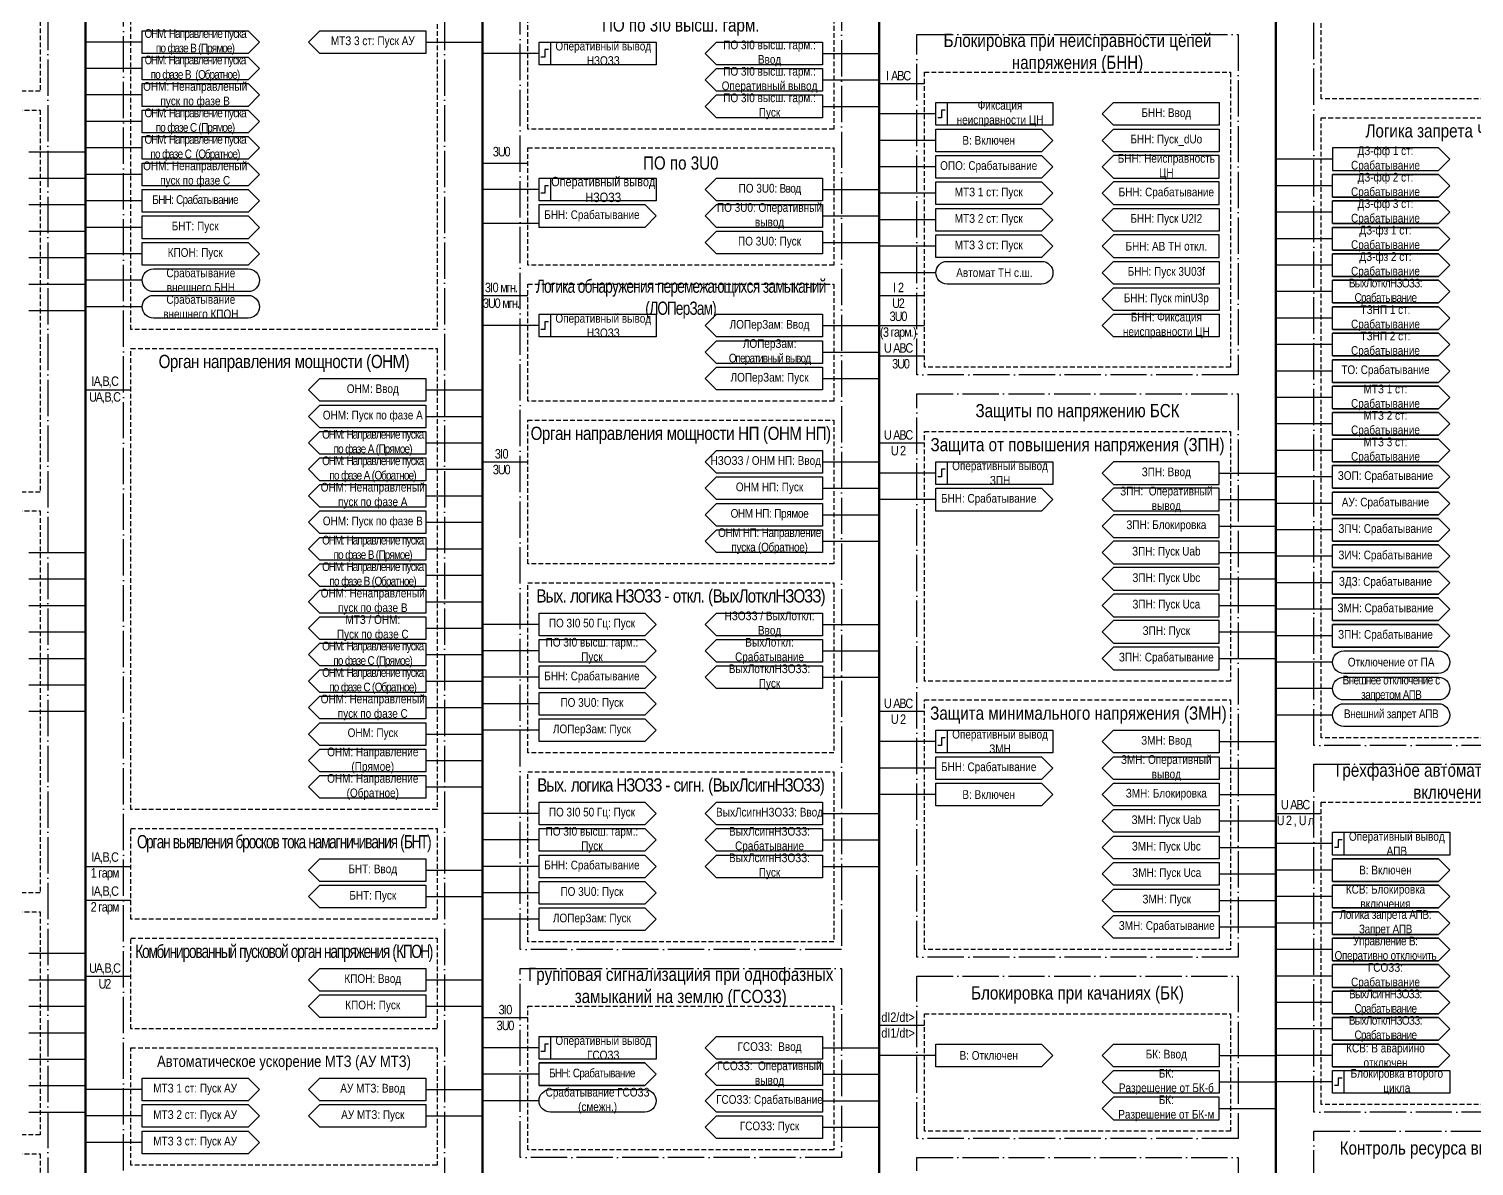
# Model space of a CAD drawing. Header units: millimetres. Extents: x -32357 to 1150, y -489 to 2440.
# Drawn here: x -31984 to -31601.5, y 169.7 to 470.5 of the extents above; entities that cross this region are included whole.
import ezdxf

# ---------------------------------------------------------------- set-up
doc = ezdxf.new("R2010")
doc.units = ezdxf.units.MM
doc.linetypes.add('ACAD_ISO04W100', pattern=[30, 24, -3, 0, -3])
doc.linetypes.add('штриховая2', pattern=[0.375, 0.25, -0.125])
doc.layers.add('TEXT', color=7, linetype='Continuous', lineweight=25)
doc.styles.add('2.5_Gost_RD', font='ARIALN.TTF', dxfattribs={"height": 2.5})
doc.styles.add('3.5_Gost_RD', font='ARIALN.TTF', dxfattribs={"height": 3.5})

msp = doc.modelspace()

# ---------------------------------------------------------------- linework, layer by layer
at = {"lineweight": 100, "ltscale": 100}
for p, q in [((-31969, 784), (-31969, 17)), ((-31864, 784), (-31864, 17)), ((-31759, 784), (-31759, 17)), ((-31654, 784), (-31654, 17))]:
    msp.add_line(p, q, dxfattribs=at)
at = {"ltscale": 100}
for p, q in [((-31954, 467), (-31969, 467)), ((-31879, 467), (-31864, 467)), ((-31849, 464), (-31864, 464)), ((-31774, 464), (-31759, 464)), ((-31954, 460), (-31969, 460)), ((-31774, 457), (-31759, 457)), ((-31759, 456), (-31747, 456)), ((-31954, 453), (-31969, 453)), ((-31774, 450), (-31759, 450)), ((-31744, 448), (-31759, 448)), ((-31954, 446), (-31969, 446)), ((-31744, 441), (-31759, 441)), ((-31984, 438), (-31969, 438)), ((-31954, 439), (-31969, 439)), ((-31639, 436), (-31654, 436)), ((-31864, 435), (-31852, 435)), ((-31744, 434), (-31759, 434)), ((-31984, 431), (-31969, 431)), ((-31954, 432), (-31969, 432)), ((-31639, 429), (-31654, 429)), ((-31954, 425), (-31969, 425)), ((-31849, 428), (-31864, 428)), ((-31774, 428), (-31759, 428)), ((-31744, 427), (-31759, 427)), ((-31984, 424), (-31969, 424)), ((-31774, 421), (-31759, 421)), ((-31639, 422), (-31654, 422)), ((-31984, 417), (-31969, 417)), ((-31954, 418), (-31969, 418)), ((-31849, 419), (-31864, 419)), ((-31744, 420), (-31759, 420)), ((-31774, 414), (-31759, 414)), ((-31639, 415), (-31654, 415)), ((-31984, 410), (-31969, 410)), ((-31954, 411), (-31969, 411)), ((-31744, 413), (-31759, 413)), ((-31744, 406), (-31759, 406)), ((-31639, 408), (-31654, 408)), ((-31984, 403), (-31969, 403)), ((-31954, 404), (-31969, 404)), ((-31864, 400), (-31852, 400)), ((-31759, 400), (-31747, 400)), ((-31639, 401), (-31654, 401)), ((-31984, 396), (-31969, 396)), ((-31954, 397), (-31969, 397)), ((-31639, 394), (-31654, 394)), ((-31849, 392), (-31864, 392)), ((-31774, 392), (-31759, 392)), ((-31759, 392), (-31747, 392)), ((-31639, 387), (-31654, 387)), ((-31774, 385), (-31759, 385)), ((-31759, 384), (-31747, 384)), ((-31639, 380), (-31654, 380)), ((-31969, 375), (-31957, 375)), ((-31879, 375), (-31864, 375)), ((-31774, 378), (-31759, 378)), ((-31639, 373), (-31654, 373)), ((-31879, 368), (-31864, 368)), ((-31639, 366), (-31654, 366)), ((-31879, 361), (-31864, 361)), ((-31759, 361), (-31747, 361)), ((-31864, 356), (-31852, 356)), ((-31774, 356), (-31759, 356)), ((-31639, 359), (-31654, 359)), ((-31879, 354), (-31864, 354)), ((-31744, 353), (-31759, 353)), ((-31669, 353), (-31654, 353)), ((-31639, 352), (-31654, 352)), ((-31774, 349), (-31759, 349)), ((-31879, 347), (-31864, 347)), ((-31744, 346), (-31759, 346)), ((-31669, 346), (-31654, 346)), ((-31639, 345), (-31654, 345)), ((-31774, 342), (-31759, 342)), ((-31879, 340), (-31864, 340)), ((-31669, 339), (-31654, 339)), ((-31639, 338), (-31654, 338)), ((-31879, 333), (-31864, 333)), ((-31774, 335), (-31759, 335)), ((-31984, 332), (-31969, 332)), ((-31669, 332), (-31654, 332)), ((-31639, 331), (-31654, 331)), ((-31879, 326), (-31864, 326)), ((-31984, 325), (-31969, 325)), ((-31669, 325), (-31654, 325)), ((-31639, 324), (-31654, 324)), ((-31984, 318), (-31969, 318)), ((-31879, 319), (-31864, 319)), ((-31669, 318), (-31654, 318)), ((-31639, 317), (-31654, 317)), ((-31984, 311), (-31969, 311)), ((-31879, 312), (-31864, 312)), ((-31849, 313), (-31864, 313)), ((-31774, 313), (-31759, 313)), ((-31669, 311), (-31654, 311)), ((-31639, 310), (-31654, 310)), ((-31849, 306), (-31864, 306)), ((-31774, 306), (-31759, 306)), ((-31984, 304), (-31969, 304)), ((-31879, 305), (-31864, 305)), ((-31669, 304), (-31654, 304)), ((-31639, 303), (-31654, 303)), ((-31849, 299), (-31864, 299)), ((-31774, 299), (-31759, 299)), ((-31984, 297), (-31969, 297)), ((-31879, 298), (-31864, 298)), ((-31639, 296), (-31654, 296)), ((-31879, 291), (-31864, 291)), ((-31849, 292), (-31864, 292)), ((-31984, 290), (-31969, 290)), ((-31759, 290), (-31747, 290)), ((-31639, 289), (-31654, 289)), ((-31879, 284), (-31864, 284)), ((-31849, 285), (-31864, 285)), ((-31744, 282), (-31759, 282)), ((-31669, 282), (-31654, 282)), ((-31879, 277), (-31864, 277)), ((-31744, 275), (-31759, 275)), ((-31669, 275), (-31654, 275)), ((-31879, 270), (-31864, 270)), ((-31744, 268), (-31759, 268)), ((-31669, 268), (-31654, 268)), ((-31849, 263), (-31864, 263)), ((-31774, 263), (-31759, 263)), ((-31669, 261), (-31654, 261)), ((-31654, 263), (-31642, 263)), ((-31849, 256), (-31864, 256)), ((-31774, 256), (-31759, 256)), ((-31669, 254), (-31654, 254)), ((-31639, 255), (-31654, 255)), ((-31969, 249), (-31957, 249)), ((-31849, 249), (-31864, 249)), ((-31774, 249), (-31759, 249)), ((-31879, 248), (-31864, 248)), ((-31669, 247), (-31654, 247)), ((-31639, 248), (-31654, 248)), ((-31879, 241), (-31864, 241)), ((-31849, 242), (-31864, 242)), ((-31639, 241), (-31654, 241)), ((-31957, 240), (-31969, 240)), ((-31669, 240), (-31654, 240)), ((-31849, 235), (-31864, 235)), ((-31639, 234), (-31654, 234)), ((-31669, 233), (-31654, 233)), ((-31984, 226), (-31969, 226)), ((-31639, 227), (-31654, 227)), ((-31984, 219), (-31969, 219)), ((-31969, 220), (-31957, 220)), ((-31879, 219), (-31864, 219)), ((-31639, 220), (-31654, 220)), ((-31984, 212), (-31969, 212)), ((-31879, 212), (-31864, 212)), ((-31639, 213), (-31654, 213)), ((-31864, 209), (-31852, 209)), ((-31759, 207), (-31747, 207)), ((-31984, 205), (-31969, 205)), ((-31639, 206), (-31654, 206)), ((-31849, 201), (-31864, 201)), ((-31774, 201), (-31759, 201)), ((-31744, 199), (-31759, 199)), ((-31669, 199), (-31654, 199)), ((-31639, 199), (-31654, 199)), ((-31984, 198), (-31969, 198)), ((-31849, 194), (-31864, 194)), ((-31774, 194), (-31759, 194)), ((-31669, 192), (-31654, 192)), ((-31639, 192), (-31654, 192)), ((-31984, 191), (-31969, 191)), ((-31954, 190), (-31969, 190)), ((-31879, 190), (-31864, 190)), ((-31984, 184), (-31969, 184)), ((-31849, 187), (-31864, 187)), ((-31774, 187), (-31759, 187)), ((-31669, 185), (-31654, 185)), ((-31954, 183), (-31969, 183)), ((-31879, 183), (-31864, 183)), ((-31774, 180), (-31759, 180)), ((-31954, 176), (-31969, 176))]:
    msp.add_line(p, q, dxfattribs=at)
at = {"color": 251, "linetype": 'ACAD_ISO04W100', "lineweight": 30, "ltscale": 0.4, "true_color": 0x58595b}
for points in [[(-32064, 777), (-31979, 777), (-31979, 25), (-32064, 25)], [(-31959, 777), (-31874, 777), (-31874, 96), (-31959, 96)], [(-31644, 549), (-31559, 549), (-31559, 281), (-31644, 281)], [(-31854, 528), (-31769, 528), (-31769, 227), (-31854, 227)], [(-31749, 469), (-31664, 469), (-31664, 379), (-31749, 379)], [(-31749, 374), (-31664, 374), (-31664, 225), (-31749, 225)], [(-31644, 276), (-31559, 276), (-31559, 184), (-31644, 184)], [(-31854, 222), (-31769, 222), (-31769, 172), (-31854, 172)], [(-31749, 220), (-31664, 220), (-31664, 177), (-31749, 177)], [(-31644, 179), (-31559, 179), (-31559, 128), (-31644, 128)], [(-31749, 172), (-31664, 172), (-31664, 108), (-31749, 108)]]:
    msp.add_lwpolyline(points, close=True, dxfattribs=at)
at = {"linetype": 'штриховая2', "ltscale": 5}
for points in [[(-32062, 555), (-31981, 555), (-31981, 454), (-32062, 454)], [(-31642, 539), (-31561, 539), (-31561, 452), (-31642, 452)], [(-31957, 513), (-31876, 513), (-31876, 391), (-31957, 391)], [(-31852, 475), (-31771, 475), (-31771, 444), (-31852, 444)], [(-31747, 459), (-31666, 459), (-31666, 381), (-31747, 381)], [(-32062, 449), (-31981, 449), (-31981, 348), (-32062, 348)], [(-31642, 447), (-31561, 447), (-31561, 283), (-31642, 283)], [(-31852, 439), (-31771, 439), (-31771, 408), (-31852, 408)], [(-31852, 403), (-31771, 403), (-31771, 372), (-31852, 372)], [(-31957, 386), (-31876, 386), (-31876, 264), (-31957, 264)], [(-31852, 367), (-31771, 367), (-31771, 329), (-31852, 329)], [(-31747, 364), (-31666, 364), (-31666, 298), (-31747, 298)], [(-32062, 343), (-31981, 343), (-31981, 242), (-32062, 242)], [(-31852, 324), (-31771, 324), (-31771, 279), (-31852, 279)], [(-31747, 293), (-31666, 293), (-31666, 227), (-31747, 227)], [(-31852, 274), (-31771, 274), (-31771, 229), (-31852, 229)], [(-31642, 266), (-31561, 266), (-31561, 186), (-31642, 186)], [(-31957, 259), (-31876, 259), (-31876, 235), (-31957, 235)], [(-32062, 237), (-31981, 237), (-31981, 178), (-32062, 178)], [(-31957, 230), (-31876, 230), (-31876, 206), (-31957, 206)], [(-31852, 212), (-31771, 212), (-31771, 174), (-31852, 174)], [(-31747, 210), (-31666, 210), (-31666, 179), (-31747, 179)], [(-31957, 201), (-31876, 201), (-31876, 170), (-31957, 170)], [(-32062, 173), (-31981, 173), (-31981, 135), (-32062, 135)]]:
    msp.add_lwpolyline(points, close=True, dxfattribs=at)
at = {"ltscale": 100}
for points in [[(-31954, 470), (-31926, 470), (-31923, 467), (-31926, 464), (-31954, 464), (-31954, 470)], [(-31954, 463), (-31926, 463), (-31923, 460), (-31926, 457), (-31954, 457), (-31954, 463)], [(-31954, 456), (-31926, 456), (-31923, 453), (-31926, 450), (-31954, 450), (-31954, 456)], [(-31954, 449), (-31926, 449), (-31923, 446), (-31926, 443), (-31954, 443), (-31954, 449)], [(-31744, 444), (-31716, 444), (-31713, 441), (-31716, 438), (-31744, 438), (-31744, 444)], [(-31954, 442), (-31926, 442), (-31923, 439), (-31926, 436), (-31954, 436), (-31954, 442)], [(-31744, 437), (-31716, 437), (-31713, 434), (-31716, 431), (-31744, 431), (-31744, 437)], [(-31954, 435), (-31926, 435), (-31923, 432), (-31926, 429), (-31954, 429), (-31954, 435)], [(-31744, 430), (-31716, 430), (-31713, 427), (-31716, 424), (-31744, 424), (-31744, 430)], [(-31954, 428), (-31926, 428), (-31923, 425), (-31926, 422), (-31954, 422), (-31954, 428)], [(-31954, 421), (-31926, 421), (-31923, 418), (-31926, 415), (-31954, 415), (-31954, 421)], [(-31744, 423), (-31716, 423), (-31713, 420), (-31716, 417), (-31744, 417), (-31744, 423)], [(-31954, 414), (-31926, 414), (-31923, 411), (-31926, 408), (-31954, 408), (-31954, 414)], [(-31744, 416), (-31716, 416), (-31713, 413), (-31716, 410), (-31744, 410), (-31744, 416)], [(-31639, 245), (-31611, 245), (-31608, 248), (-31611, 251), (-31639, 251), (-31611, 251), (-31608, 248), (-31611, 245), (-31639, 245), (-31639, 251)], [(-31639, 238), (-31611, 238), (-31608, 241), (-31611, 244), (-31639, 244), (-31611, 244), (-31608, 241), (-31611, 238), (-31639, 238), (-31639, 244)], [(-31639, 231), (-31611, 231), (-31608, 234), (-31611, 237), (-31639, 237), (-31611, 237), (-31608, 234), (-31611, 231), (-31639, 231), (-31639, 237)], [(-31639, 224), (-31611, 224), (-31608, 227), (-31611, 230), (-31639, 230), (-31611, 230), (-31608, 227), (-31611, 224), (-31639, 224), (-31639, 230)], [(-31639, 217), (-31611, 217), (-31608, 220), (-31611, 223), (-31639, 223), (-31611, 223), (-31608, 220), (-31611, 217), (-31639, 217), (-31639, 223)], [(-31639, 210), (-31611, 210), (-31608, 213), (-31611, 216), (-31639, 216), (-31611, 216), (-31608, 213), (-31611, 210), (-31639, 210), (-31639, 216)], [(-31639, 203), (-31611, 203), (-31608, 206), (-31611, 209), (-31639, 209), (-31611, 209), (-31608, 206), (-31611, 203), (-31639, 203), (-31639, 209)], [(-31639, 196), (-31611, 196), (-31608, 199), (-31611, 202), (-31639, 202), (-31611, 202), (-31608, 199), (-31611, 196), (-31639, 196), (-31639, 202)], [(-31954, 193), (-31926, 193), (-31923, 190), (-31926, 187), (-31954, 187), (-31954, 193)], [(-31954, 186), (-31926, 186), (-31923, 183), (-31926, 180), (-31954, 180), (-31954, 186)], [(-31954, 179), (-31926, 179), (-31923, 176), (-31926, 173), (-31954, 173), (-31954, 179)]]:
    msp.add_lwpolyline(points, dxfattribs=at)
for points in [[(-31879, 464), (-31907, 464), (-31910, 467), (-31907, 470), (-31879, 470)], [(-31849, 467), (-31846, 467), (-31846, 461), (-31849, 461)], [(-31849, 467), (-31818, 467), (-31818, 461), (-31849, 461)], [(-31774, 467), (-31774, 461), (-31802, 461), (-31805, 464), (-31802, 467)], [(-31774, 460), (-31774, 454), (-31802, 454), (-31805, 457), (-31802, 460)], [(-31802, 453), (-31774, 453), (-31774, 447), (-31802, 447), (-31805, 450)], [(-31744, 451), (-31741, 451), (-31741, 445), (-31744, 445)], [(-31744, 451), (-31713, 451), (-31713, 445), (-31744, 445)], [(-31669, 445), (-31697, 445), (-31700, 448), (-31697, 451), (-31669, 451)], [(-31669, 438), (-31697, 438), (-31700, 441), (-31697, 444), (-31669, 444)], [(-31697, 431), (-31669, 431), (-31669, 437), (-31697, 437), (-31700, 434)], [(-31849, 431), (-31846, 431), (-31846, 425), (-31849, 425)], [(-31849, 431), (-31818, 431), (-31818, 425), (-31849, 425)], [(-31774, 431), (-31774, 425), (-31802, 425), (-31805, 428), (-31802, 431)], [(-31697, 424), (-31669, 424), (-31669, 430), (-31697, 430), (-31700, 427)], [(-31774, 424), (-31774, 418), (-31802, 418), (-31805, 421), (-31802, 424)], [(-31669, 417), (-31697, 417), (-31700, 420), (-31697, 423), (-31669, 423)], [(-31802, 417), (-31774, 417), (-31774, 411), (-31802, 411), (-31805, 414)], [(-31697, 410), (-31669, 410), (-31669, 416), (-31697, 416), (-31700, 413)], [(-31700, 406), (-31697, 409), (-31669, 409), (-31669, 403), (-31697, 403)], [(-31700, 399), (-31697, 402), (-31669, 402), (-31669, 396), (-31697, 396)], [(-31849, 395), (-31846, 395), (-31846, 389), (-31849, 389)], [(-31849, 395), (-31818, 395), (-31818, 389), (-31849, 389)], [(-31802, 395), (-31774, 395), (-31774, 389), (-31802, 389), (-31805, 392)], [(-31700, 392), (-31697, 395), (-31669, 395), (-31669, 389), (-31697, 389)], [(-31802, 388), (-31774, 388), (-31774, 382), (-31802, 382), (-31805, 385)], [(-31802, 381), (-31774, 381), (-31774, 375), (-31802, 375), (-31805, 378)], [(-31879, 372), (-31907, 372), (-31910, 375), (-31907, 378), (-31879, 378)], [(-31879, 365), (-31907, 365), (-31910, 368), (-31907, 371), (-31879, 371)], [(-31879, 358), (-31907, 358), (-31910, 361), (-31907, 364), (-31879, 364)], [(-31879, 351), (-31907, 351), (-31910, 354), (-31907, 357), (-31879, 357)], [(-31802, 359), (-31774, 359), (-31774, 353), (-31802, 353), (-31805, 356)], [(-31744, 356), (-31741, 356), (-31741, 350), (-31744, 350)], [(-31744, 356), (-31713, 356), (-31713, 350), (-31744, 350)], [(-31669, 350), (-31669, 356), (-31697, 356), (-31700, 353), (-31697, 350)], [(-31802, 352), (-31774, 352), (-31774, 346), (-31802, 346), (-31805, 349)], [(-31879, 344), (-31907, 344), (-31910, 347), (-31907, 350), (-31879, 350)], [(-31669, 343), (-31669, 349), (-31697, 349), (-31700, 346), (-31697, 343)], [(-31802, 345), (-31774, 345), (-31774, 339), (-31802, 339), (-31805, 342)], [(-31879, 337), (-31907, 337), (-31910, 340), (-31907, 343), (-31879, 343)], [(-31669, 336), (-31669, 342), (-31697, 342), (-31700, 339), (-31697, 336)], [(-31802, 338), (-31774, 338), (-31774, 332), (-31802, 332), (-31805, 335)], [(-31879, 330), (-31907, 330), (-31910, 333), (-31907, 336), (-31879, 336)], [(-31669, 329), (-31669, 335), (-31697, 335), (-31700, 332), (-31697, 329)], [(-31879, 323), (-31907, 323), (-31910, 326), (-31907, 329), (-31879, 329)], [(-31669, 322), (-31669, 328), (-31697, 328), (-31700, 325), (-31697, 322)], [(-31879, 316), (-31907, 316), (-31910, 319), (-31907, 322), (-31879, 322)], [(-31669, 315), (-31669, 321), (-31697, 321), (-31700, 318), (-31697, 315)], [(-31879, 309), (-31907, 309), (-31910, 312), (-31907, 315), (-31879, 315)], [(-31802, 316), (-31774, 316), (-31774, 310), (-31802, 310), (-31805, 313)], [(-31669, 308), (-31669, 314), (-31697, 314), (-31700, 311), (-31697, 308)], [(-31879, 302), (-31907, 302), (-31910, 305), (-31907, 308), (-31879, 308)], [(-31802, 309), (-31774, 309), (-31774, 303), (-31802, 303), (-31805, 306)], [(-31669, 301), (-31669, 307), (-31697, 307), (-31700, 304), (-31697, 301)], [(-31879, 295), (-31907, 295), (-31910, 298), (-31907, 301), (-31879, 301)], [(-31802, 302), (-31774, 302), (-31774, 296), (-31802, 296), (-31805, 299)], [(-31879, 288), (-31907, 288), (-31910, 291), (-31907, 294), (-31879, 294)], [(-31879, 281), (-31907, 281), (-31910, 284), (-31907, 287), (-31879, 287)], [(-31744, 285), (-31741, 285), (-31741, 279), (-31744, 279)], [(-31744, 285), (-31713, 285), (-31713, 279), (-31744, 279)], [(-31669, 285), (-31669, 279), (-31697, 279), (-31700, 282), (-31697, 285)], [(-31879, 274), (-31907, 274), (-31910, 277), (-31907, 280), (-31879, 280)], [(-31669, 278), (-31669, 272), (-31697, 272), (-31700, 275), (-31697, 278)], [(-31879, 267), (-31907, 267), (-31910, 270), (-31907, 273), (-31879, 273)], [(-31697, 271), (-31669, 271), (-31669, 265), (-31697, 265), (-31700, 268)], [(-31802, 266), (-31774, 266), (-31774, 260), (-31802, 260), (-31805, 263)], [(-31697, 264), (-31669, 264), (-31669, 258), (-31697, 258), (-31700, 261)], [(-31802, 259), (-31774, 259), (-31774, 253), (-31802, 253), (-31805, 256)], [(-31697, 257), (-31669, 257), (-31669, 251), (-31697, 251), (-31700, 254)], [(-31639, 258), (-31636, 258), (-31636, 252), (-31639, 252)], [(-31639, 258), (-31608, 258), (-31608, 252), (-31639, 252)], [(-31879, 245), (-31907, 245), (-31910, 248), (-31907, 251), (-31879, 251)], [(-31802, 252), (-31774, 252), (-31774, 246), (-31802, 246), (-31805, 249)], [(-31697, 250), (-31669, 250), (-31669, 244), (-31697, 244), (-31700, 247)], [(-31879, 238), (-31907, 238), (-31910, 241), (-31907, 244), (-31879, 244)], [(-31697, 243), (-31669, 243), (-31669, 237), (-31697, 237), (-31700, 240)], [(-31697, 236), (-31669, 236), (-31669, 230), (-31697, 230), (-31700, 233)], [(-31879, 216), (-31907, 216), (-31910, 219), (-31907, 222), (-31879, 222)], [(-31879, 209), (-31907, 209), (-31910, 212), (-31907, 215), (-31879, 215)], [(-31849, 204), (-31846, 204), (-31846, 198), (-31849, 198)], [(-31849, 204), (-31818, 204), (-31818, 198), (-31849, 198)], [(-31774, 204), (-31774, 198), (-31802, 198), (-31805, 201), (-31802, 204)], [(-31669, 196), (-31697, 196), (-31700, 199), (-31697, 202), (-31669, 202)], [(-31774, 197), (-31774, 191), (-31802, 191), (-31805, 194), (-31802, 197)], [(-31879, 187), (-31907, 187), (-31910, 190), (-31907, 193), (-31879, 193)], [(-31697, 195), (-31669, 195), (-31669, 189), (-31697, 189), (-31700, 192)], [(-31639, 195), (-31636, 195), (-31636, 189), (-31639, 189)], [(-31639, 195), (-31608, 195), (-31608, 189), (-31639, 189)], [(-31802, 190), (-31774, 190), (-31774, 184), (-31802, 184), (-31805, 187)], [(-31697, 182), (-31669, 182), (-31669, 188), (-31697, 188), (-31700, 185)], [(-31879, 180), (-31907, 180), (-31910, 183), (-31907, 186), (-31879, 186)], [(-31802, 183), (-31774, 183), (-31774, 177), (-31802, 177), (-31805, 180)]]:
    msp.add_lwpolyline(points, close=True, dxfattribs=at)
at = {"lineweight": 30, "ltscale": 100}
for points in [[(-31846.5, 465), (-31847.5, 465), (-31847.5, 463), (-31848.5, 463)], [(-31741.5, 449), (-31742.5, 449), (-31742.5, 447), (-31743.5, 447)], [(-31846.5, 429), (-31847.5, 429), (-31847.5, 427), (-31848.5, 427)], [(-31846.5, 393), (-31847.5, 393), (-31847.5, 391), (-31848.5, 391)], [(-31741.5, 354), (-31742.5, 354), (-31742.5, 352), (-31743.5, 352)], [(-31741.5, 283), (-31742.5, 283), (-31742.5, 281), (-31743.5, 281)], [(-31636.5, 256), (-31637.5, 256), (-31637.5, 254), (-31638.5, 254)], [(-31846.5, 202), (-31847.5, 202), (-31847.5, 200), (-31848.5, 200)], [(-31636.5, 193), (-31637.5, 193), (-31637.5, 191), (-31638.5, 191)]]:
    msp.add_lwpolyline(points, dxfattribs=at)
at = {"ltscale": 100}
for points in [[(-31951, 401, -1), (-31951, 407), (-31926, 407, -1), (-31926, 401)], [(-31741, 403, -1), (-31741, 409), (-31716, 409, -1), (-31716, 403)], [(-31951, 394, -1), (-31951, 400), (-31926, 400, -1), (-31926, 394)], [(-31636, 300, -1), (-31636, 306), (-31611, 306, -1), (-31611, 300)], [(-31636, 293, -1), (-31636, 299), (-31611, 299, -1), (-31611, 293)], [(-31636, 286, -1), (-31636, 292), (-31611, 292, -1), (-31611, 286)], [(-31846, 184, -1), (-31846, 190), (-31821, 190, -1), (-31821, 184)]]:
    msp.add_lwpolyline(points, format="xyb", close=True, dxfattribs=at)
at = {"layer": 'TEXT', "color": 156, "ltscale": 100, "true_color": 0x1e4973}
for p, q in [((-31744, 348.98), (-31716, 348.98)), ((-31716, 342.98), (-31744, 342.98)), ((-31744, 277.98), (-31716, 277.98)), ((-31716, 271.98), (-31744, 271.98))]:
    msp.add_line(p, q, dxfattribs=at)
at = {"layer": 'TEXT', "ltscale": 100}
for points in [[(-31639, 439), (-31639, 433), (-31611, 433), (-31608, 436), (-31611, 439)], [(-31818, 313), (-31821, 310), (-31849, 310), (-31849, 316), (-31821, 316)], [(-31818, 306), (-31821, 303), (-31849, 303), (-31849, 309), (-31821, 309)], [(-31818, 299), (-31821, 296), (-31849, 296), (-31849, 302), (-31821, 302)], [(-31818, 292), (-31821, 289), (-31849, 289), (-31849, 295), (-31821, 295)], [(-31818, 285), (-31821, 282), (-31849, 282), (-31849, 288), (-31821, 288)], [(-31821, 266), (-31818, 263), (-31821, 260), (-31849, 260), (-31849, 266)], [(-31821, 259), (-31818, 256), (-31821, 253), (-31849, 253), (-31849, 259)], [(-31821, 252), (-31818, 249), (-31821, 246), (-31849, 246), (-31849, 252)], [(-31821, 245), (-31818, 242), (-31821, 239), (-31849, 239), (-31849, 245)], [(-31821, 238), (-31818, 235), (-31821, 232), (-31849, 232), (-31849, 238)]]:
    msp.add_lwpolyline(points, close=True, dxfattribs=at)
for points in [[(-31639, 426), (-31611, 426), (-31608, 429), (-31611, 432), (-31639, 432), (-31611, 432), (-31608, 429), (-31611, 426), (-31639, 426), (-31639, 432)], [(-31639, 419), (-31611, 419), (-31608, 422), (-31611, 425), (-31639, 425), (-31611, 425), (-31608, 422), (-31611, 419), (-31639, 419), (-31639, 425)], [(-31849, 424), (-31821, 424), (-31818, 421), (-31821, 418), (-31849, 418), (-31849, 424)], [(-31639, 412), (-31611, 412), (-31608, 415), (-31611, 418), (-31639, 418), (-31611, 418), (-31608, 415), (-31611, 412), (-31639, 412), (-31639, 418)], [(-31639, 405), (-31611, 405), (-31608, 408), (-31611, 411), (-31639, 411), (-31611, 411), (-31608, 408), (-31611, 405), (-31639, 405), (-31639, 411)], [(-31639, 398), (-31611, 398), (-31608, 401), (-31611, 404), (-31639, 404), (-31611, 404), (-31608, 401), (-31611, 398), (-31639, 398), (-31639, 404)], [(-31639, 391), (-31611, 391), (-31608, 394), (-31611, 397), (-31639, 397), (-31611, 397), (-31608, 394), (-31611, 391), (-31639, 391), (-31639, 397)], [(-31639, 384), (-31611, 384), (-31608, 387), (-31611, 390), (-31639, 390), (-31611, 390), (-31608, 387), (-31611, 384), (-31639, 384), (-31639, 390)], [(-31639, 377), (-31611, 377), (-31608, 380), (-31611, 383), (-31639, 383), (-31611, 383), (-31608, 380), (-31611, 377), (-31639, 377), (-31639, 383)], [(-31639, 370), (-31611, 370), (-31608, 373), (-31611, 376), (-31639, 376), (-31611, 376), (-31608, 373), (-31611, 370), (-31639, 370), (-31639, 376)], [(-31639, 363), (-31611, 363), (-31608, 366), (-31611, 369), (-31639, 369), (-31611, 369), (-31608, 366), (-31611, 363), (-31639, 363), (-31639, 369)], [(-31639, 356), (-31611, 356), (-31608, 359), (-31611, 362), (-31639, 362), (-31611, 362), (-31608, 359), (-31611, 356), (-31639, 356), (-31639, 362)], [(-31639, 349), (-31611, 349), (-31608, 352), (-31611, 355), (-31639, 355), (-31611, 355), (-31608, 352), (-31611, 349), (-31639, 349), (-31639, 355)], [(-31744, 348.98), (-31716, 348.98), (-31713, 345.98), (-31716, 342.98), (-31744, 342.98), (-31744, 348.98)], [(-31639, 342), (-31611, 342), (-31608, 345), (-31611, 348), (-31639, 348), (-31611, 348), (-31608, 345), (-31611, 342), (-31639, 342), (-31639, 348)], [(-31639, 335), (-31611, 335), (-31608, 338), (-31611, 341), (-31639, 341), (-31611, 341), (-31608, 338), (-31611, 335), (-31639, 335), (-31639, 341)], [(-31639, 328), (-31611, 328), (-31608, 331), (-31611, 334), (-31639, 334), (-31611, 334), (-31608, 331), (-31611, 328), (-31639, 328), (-31639, 334)], [(-31639, 321), (-31611, 321), (-31608, 324), (-31611, 327), (-31639, 327), (-31611, 327), (-31608, 324), (-31611, 321), (-31639, 321), (-31639, 327)], [(-31639, 314), (-31611, 314), (-31608, 317), (-31611, 320), (-31639, 320), (-31611, 320), (-31608, 317), (-31611, 314), (-31639, 314), (-31639, 320)], [(-31639, 307), (-31611, 307), (-31608, 310), (-31611, 313), (-31639, 313), (-31611, 313), (-31608, 310), (-31611, 307), (-31639, 307), (-31639, 313)], [(-31744, 277.98), (-31716, 277.98), (-31713, 274.98), (-31716, 271.98), (-31744, 271.98), (-31744, 277.98)], [(-31744, 270.98), (-31716, 270.98), (-31713, 267.98), (-31716, 264.98), (-31744, 264.98), (-31744, 270.98)], [(-31744, 201.98), (-31716, 201.98), (-31713, 198.98), (-31716, 195.98), (-31744, 195.98), (-31744, 201.98)], [(-31849, 191), (-31821, 191), (-31818, 194), (-31821, 197), (-31849, 197), (-31821, 197), (-31818, 194), (-31821, 191), (-31849, 191), (-31849, 197)]]:
    msp.add_lwpolyline(points, dxfattribs=at)

# ---------------------------------------------------------------- texts
at = {"color": 30, "ltscale": 100, "attachment_point": 5, "style": '3.5_Gost_RD'}
for s, insert, char_height, width in [('ПО по 3I0 высш. гарм.', (-31811.5, 471), 3.5, 81), ('\\pt108.5;Блокировка при неисправности цепей напряжения (БНН)', (-31706.5, 464), 3.5, 85), ('Логика запрета ЧАПВ (ЗЧАПВ)', (-31601.5, 443), 3.5, 81), ('ПО по 3U0', (-31811.5, 435), 3.5, 81), ('{\\W0.9;\\T0.9;Логика обнаружения перемежающихся замыканий\\P(ЛОПерЗам)}', (-31811.5, 399), 3.5, 81), ('\\pt171.5;{\\T0.95;\\C30;\\c1938679;Орган направления мощности (ОНМ)}', (-31916.5, 382), 3.5, 81), ('Защиты по напряжению БСК', (-31706.5, 369), 3.5, 85), ('{\\T0.95;Орган направления мощности НП (ОНМ НП)}', (-31811.5, 363), 3.5, 81), ('Защита от повышения напряжения (ЗПН)', (-31706.5, 360), 3.5, 81), ('{\\T0.9;Вых. логика НЗОЗЗ - откл. (ВыхЛотклНЗОЗЗ)}', (-31811.5, 320), 3.5, 81), ('Защита минимального напряжения (ЗМН)', (-31706.25, 289), 3.5, 81.5), ('{\\C30;\\c1938679;Трехфазное автоматическое повторное включение (АПВ)}', (-31601.5, 271), 3.5, 85), ('{\\T0.9;Вых. логика НЗОЗЗ - сигн. (ВыхЛсигнНЗОЗЗ)}', (-31811.5, 270), 3.5, 81), ('{\\W0.9;\\T0.85;\\C30;\\c1938679;Орган выявления бросков тока намагничивания (БНТ)}', (-31916.5, 255), 3.5, 81), ('{\\W0.9;\\T0.8;\\C30;\\c1938679;Комбинированный пусковой орган напряжения (КПОН)}', (-31916.5, 226), 3.5, 81), ('Групповая сигнализациия при однофазных замыканий на землю (ГСОЗЗ)', (-31811.5, 217), 3.5, 85), ('\\pt108.5;Блокировка при качаниях (БК)', (-31706.5, 215), 3.5, 85), ('\\pt12;{\\C30;\\c1938679;Автоматическое ускорение МТЗ (АУ МТЗ)}', (-31916.5, 197), 3, 81), ('\\pt108.5;Контроль ресурса выключателя (КРВ)', (-31601.5, 174), 3.5, 85)]:
    msp.add_mtext(s, dxfattribs=dict(at, insert=insert, char_height=char_height, width=width))
at = {"ltscale": 100, "attachment_point": 5, "style": '2.5_Gost_RD'}
for s, insert, char_height, width in [('МТЗ 3 ст: Пуск АУ', (-31893, 467), 2.3, 28), ('ПО 3I0 высш. гарм.: Ввод', (-31788, 464), 2.3, 28), ('ПО 3I0 высш. гарм.: Оперативный вывод', (-31788, 457), 2.3, 28), ('{\\T0.8;I ABC\\P }', (-31754, 456.01), 2.5, 10), ('ПО 3I0 высш. гарм.: Пуск', (-31788, 450), 2.3, 28), ('БНН: Ввод', (-31683, 448), 2.3, 28), ('В: Включен', (-31730, 441), 2.3, 28), ('БНН: Пуск_dUо', (-31683, 441), 2.3, 28), ('{\\T0.8;3U0}', (-31859, 438), 2.5, 10), ('БНН: Неисправность ЦН', (-31683, 434), 2.3, 28), ('ОПО: Срабатывание', (-31730, 434), 2.3, 28), ('ПО 3U0{\\T0.9;: Ввод}', (-31788, 428), 2.3, 28), ('МТЗ 1 ст: Пуск', (-31730, 427), 2.3, 28), ('БНН: Срабатывание', (-31683, 427), 2.3, 28), ('ПО 3U0: Оперативный вывод', (-31788, 421), 2.3, 30.44), ('МТЗ 2 ст: Пуск', (-31730, 420), 2.3, 28), ('БНН: Пуск U2I2', (-31683, 420), 2.3, 28), ('ПО 3U0: Пуск', (-31788, 414), 2.3, 28), ('МТЗ 3 ст: Пуск', (-31730, 413), 2.3, 28), ('БНН: АВ ТН откл.', (-31683, 413), 2.3, 28), ('Автомат ТН с.ш.', (-31728.5, 406), 2.3, 31), ('БНН: Пуск 3U03f', (-31683, 406), 2.3, 28), ('{\\T0.8;3I0 мгн.^J3U0 мгн.}', (-31859, 400), 2.5, 10), ('{\\T0.8;I 2^JU2}', (-31754, 400), 2.5, 10), ('БНН: Пуск minU3p', (-31683, 399), 2.3, 28), ('{\\T0.8;3U0 \\P(3 гарм.)}', (-31754, 392.01), 2.5, 10), ('БНН: Фиксация неисправности ЦН', (-31683, 392), 2.3, 28), ('ЛОПерЗам: Ввод', (-31788, 392), 2.3, 28), ('ЛОПерЗам{\\T0.75;: Оперативный вывод}', (-31788, 385), 2.3, 28), ('{\\T0.8;U ABC \\P  3U0}', (-31754, 384), 2.5, 10), ('ЛОПерЗам: Пуск', (-31788, 378), 2.3, 28), ('{\\T0.8;IA,B,C UA,B,C }', (-31964, 375), 2.5, 10), ('{\\T0.8;U ABC\\PU 2}', (-31754, 361), 2.5, 10), ('{\\T0.8;3I0 ^J3U0 }', (-31859, 356), 2.5, 10), ('ЗПН: Ввод', (-31683, 353), 2.3, 28), ('ЗПН:  Оперативный вывод', (-31683, 346), 2.3, 30.44), ('Отключение от ПА', (-31623.5, 303), 2.3, 31), ('{\\T0.9;Внешнее отключение с запретом АПВ}', (-31623.5, 296), 2.3, 31), ('{\\T0.8;U ABC^JU 2}', (-31754, 290), 2.5, 10), ('{\\T0.95;Внешний запрет АПВ}', (-31623.5, 289), 2.3, 31), ('ЗМН: Ввод', (-31683, 282), 2.3, 28), ('ЗМН: Оперативный вывод', (-31683, 275), 2.3, 30.44), ('ЗМН: Блокировка', (-31683, 268), 2.3, 28), ('{\\T0.8;U АВC\\PU 2 , U л}', (-31648.94, 263), 2.5, 10.1229), ('{\\T0.8;IA,B,C\\P1 гарм}', (-31964, 249), 2.5, 10), ('БНТ: Ввод', (-31893, 248), 2.3, 28), ('{\\T0.8;IA,B,C\\P2 гарм}', (-31964, 240), 2.5, 10), ('БНТ: Пуск', (-31893, 241), 2.3, 28), ('{\\T0.8;UA,B,C\\PU2}', (-31964, 220), 2.5, 10), ('КПОН: Ввод', (-31893, 219), 2.3, 28), ('КПОН: Пуск', (-31893, 212), 2.3, 28), ('{\\T0.8;3I0\\P3U0}', (-31858, 209), 2.5, 10), ('{\\C7;dI2/dt>\\PdI1/dt>}', (-31754, 207), 2.5, 10), ('ГСОЗЗ:  Ввод', (-31788, 201), 2.3, 28), ('БК: Ввод', (-31683, 199), 2.3, 28), ('ГСОЗЗ:  Оперативный вывод', (-31788, 194), 2.3, 30.44), ('БК: \\PРазрешение от БК-б', (-31683, 192), 2.3, 28), ('АУ МТЗ: Ввод', (-31893, 190), 2.3, 28), ('Срабатывание ГСОЗЗ (смежн.)', (-31833.5, 187), 2.3, 31), ('ГСОЗЗ: Срабатывание', (-31788, 187), 2.3, 28), ('БК: \\PРазрешение от БК-м', (-31683, 185), 2.3, 28), ('АУ МТЗ: Пуск', (-31893, 183), 2.3, 28), ('ГСОЗЗ: Пуск', (-31788, 180), 2.3, 28)]:
    msp.add_mtext(s, dxfattribs=dict(at, insert=insert, char_height=char_height, width=width))
at = {"color": 0, "ltscale": 100, "attachment_point": 5, "style": '2.5_Gost_RD'}
for s, insert, char_height, width in [('{\\C256;Срабатывание \\Pвнешнего БНН}', (-31938.5, 404), 2.3, 31), ('{\\C256;Срабатывание \\Pвнешнего КПОН}', (-31938.5, 397), 2.3, 31), ('{\\C256;ОНМ: Ввод}', (-31893, 375), 2.3, 28), ('{\\H0.92x;\\C256;ОНМ: Пуск по фазе А }', (-31893, 368), 2.5, 28), ('{\\T0.85;\\C256;ОНМ: Направление пуска по фазе А (Прямое)}', (-31893, 361), 2.3, 28), ('{\\T0.85;\\C256;ОНМ: Направление пуска по фазе А (Обратное)}', (-31893, 354), 2.3, 28), ('{\\C256;НЗОЗЗ / ОНМ НП: Ввод}', (-31789, 356), 2.3, 28), ('{\\C256;ОНМ: Ненаправленый пуск по фазе А }', (-31893, 347), 2.3, 28), ('{\\C256;ОНМ НП: Пуск }', (-31788, 349), 2.3, 28), ('{\\H0.92x;\\C256;ОНМ: Пуск по фазе В}', (-31893, 340), 2.5, 28), ('{\\T0.95;\\C256;ОНМ НП: Прямое}', (-31788, 342), 2.3, 28), ('{\\C256;ЗПН: Блокировка}', (-31683, 339), 2.3, 28), ('{\\T0.95;\\C256;ОНМ НП: Направление пуска (Обратное)}', (-31788, 335), 2.3, 28), ('{\\T0.85;\\C256;ОНМ: Направление пуска по фазе В (Прямое)}', (-31893, 333), 2.3, 28), ('{\\C256;ЗПН: Пуск Uab}', (-31683, 332), 2.3, 28), ('{\\T0.85;\\C256;ОНМ: Направление пуска по фазе В (Обратное)}', (-31893, 326), 2.3, 28), ('{\\C256;ЗПН: Пуск Ubc}', (-31683, 325), 2.3, 28), ('{\\C256;ОНМ: Ненаправленый пуск по фазе В}', (-31893, 319), 2.3, 28), ('{\\C256;ЗПН: Пуск Uсa}', (-31683, 318), 2.3, 28), ('{\\H0.92x;\\C256;МТЗ / ОНМ: \\PПуск по фазе С}', (-31893, 312), 2.5, 28), ('\\A1;{\\C256;НЗОЗЗ / ВыхЛоткл: Ввод}', (-31788, 313), 2.3, 28), ('{\\C256;ЗПН: Пуск }', (-31683, 311), 2.3, 28), ('{\\T0.85;\\C256;ОНМ: Направление пуска по фазе С (Прямое)}', (-31893, 305), 2.3, 28), ('\\A1;{\\C256;ВыхЛоткл: Срабатывание }', (-31788, 306), 2.3, 28), ('\\A1;\\pt23;{\\C256;ВыхЛотклНЗОЗЗ: \\PПуск }', (-31788, 299), 2.3, 28), ('{\\C256;ЗПН: Срабатывание}', (-31683, 304), 2.3, 28), ('{\\T0.85;\\C256;ОНМ: Направление пуска по фазе С (Обратное)}', (-31893, 298), 2.3, 28), ('{\\C256;ОНМ: Ненаправленый пуск по фазе С}', (-31893, 291), 2.3, 28), ('{\\C256;ОНМ: Пуск}', (-31893, 284), 2.3, 28), ('{\\C256;ОНМ: Направление (Прямое)}', (-31893, 277), 2.3, 28), ('{\\C256;ОНМ: Направление (Обратное)}', (-31893, 270), 2.3, 28), ('\\A1;{\\C256;ВыхЛсигнНЗОЗЗ: Ввод}', (-31788, 263), 2.3, 28), ('{\\C256;ЗМН: Пуск Uab}', (-31683, 261), 2.3, 28), ('\\A1;{\\C256;ВыхЛсигнНЗОЗЗ: Срабатывание }', (-31788, 256), 2.3, 28), ('\\A1;{\\C256;ВыхЛсигнНЗОЗЗ: \\PПуск }', (-31788, 249), 2.3, 28), ('{\\C256;ЗМН: Пуск Ubc}', (-31683, 253.98), 2.3, 28), ('{\\C256;ЗМН: Пуск Uca}', (-31682.89, 247), 2.3, 28), ('{\\C256;ЗМН: Пуск}', (-31682.89, 240), 2.3, 28), ('{\\C256;ЗМН: Срабатывание}', (-31682.89, 233), 2.3, 28)]:
    msp.add_mtext(s, dxfattribs=dict(at, insert=insert, char_height=char_height, width=width))
at = {"layer": 'TEXT', "color": 0, "ltscale": 100, "width": 28, "attachment_point": 5, "style": '2.5_Gost_RD'}
for s, insert, char_height in [('{\\T0.85;\\C256;ОНМ: Направление пуска по фазе В (Прямое)}', (-31940, 467), 2.3), ('{\\C256;Оперативный вывод НЗОЗЗ}', (-31832, 464), 2.3), ('{\\W0.9;\\T0.85;\\C256;О\\W1;НМ: Направление пуска по фазе В  (Обратное)}', (-31940, 460), 2.3), ('{\\C256;ОНМ: Ненаправленый пуск по фазе В }', (-31940, 453), 2.3), ('{\\T0.85;\\C256;ОНМ: Направление пуска по фазе С (Прямое)}', (-31940, 446), 2.3), ('{\\T0.85;\\C256;ОНМ: Направление пуска по фазе С  (Обратное)}', (-31940, 439), 2.3), ('{\\C256;ОНМ: Ненаправленый пуск по фазе С }', (-31940, 432), 2.3), ('{\\C256;ДЗ-фф 2 ст: Срабатывание}', (-31625, 429), 2.3), ('{\\C256;Оперативный вывод НЗОЗЗ}', (-31832, 428), 2.5), ('{\\T0.9;\\C256;БНН: Срабатывание}', (-31940, 425), 2.3), ('{\\C256;ДЗ-фф 3 ст: Срабатывание}', (-31625, 422), 2.3), ('{\\C256;БНТ: Пуск}', (-31940, 418), 2.3), ('{\\C256;ДЗ-фз 1 ст: Срабатывание}', (-31625, 415), 2.3), ('{\\C256;КПОН: Пуск}', (-31940, 411), 2.3), ('{\\C256;ДЗ-фз 2 ст: Срабатывание}', (-31625, 408), 2.3), ('{\\T0.9;\\C256;ВыхЛотклНЗОЗЗ\\A1;: Срабатывание}', (-31625, 401), 2.3), ('{\\C256;Оперативный вывод НЗОЗЗ}', (-31832, 392), 2.3), ('\\A1;{\\C256;ТЗНП 1 ст: \\A0;Срабатывание}', (-31625, 394), 2.3), ('\\A1;{\\C256;ТЗНП 2 ст: \\A0;Срабатывание}', (-31625, 387), 2.3), ('{\\C256;ТО: Срабатывание}', (-31625, 380), 2.3), ('\\A1;{\\C256;МТЗ 1 ст: Срабатывание}', (-31625, 373), 2.3), ('\\A1;{\\C256;МТЗ 2 ст: Срабатывание}', (-31625, 366), 2.3), ('\\A1;{\\C256;МТЗ 3 ст: Срабатывание}', (-31625, 359), 2.3), ('{\\C256;ЗОП: Срабатывание}', (-31625, 352), 2.3), ('{\\C256;АУ: Срабатывание}', (-31625, 345), 2.3), ('{\\C256;ЗПЧ: Срабатывание }', (-31625, 338), 2.3), ('{\\C256;ЗИЧ: Срабатывание }', (-31625, 331), 2.3), ('{\\C256;ЗДЗ: Срабатывание }', (-31625, 324), 2.3), ('{\\C256;ЗМН: Срабатывание}', (-31625, 317), 2.3), ('{\\C256;ЗПН: Срабатывание}', (-31625, 310), 2.3), ('{\\C256;Оперативный вывод АПВ}', (-31622, 255), 2.3), ('{\\C256;В: Включен}', (-31625, 248), 2.3), ('{\\C256;КСВ: Блокировка включения}', (-31625, 241), 2.3), ('{\\T0.95;\\C256;Логика запрета АПВ: Запрет АПВ}', (-31625, 234), 2.3), ('{\\C256;ГСОЗЗ: \\PСрабатывание}', (-31625, 220), 2.3), ('{\\T0.9;\\C256;ВыхЛсигнНЗОЗЗ\\A1;: Срабатывание}', (-31625, 213), 2.3), ('{\\T0.9;\\C256;ВыхЛотклНЗОЗЗ\\A1;: Срабатывание}', (-31625, 206), 2.3), ('{\\C256;Оперативный вывод ГСОЗЗ}', (-31832, 201), 2.3), ('{\\C256;Блокировка второго цикла}', (-31622, 192), 2.3), ('{\\C256;МТЗ 1 ст: Пуск АУ}', (-31940, 190), 2.3), ('{\\C256;МТЗ 2 ст: Пуск АУ}', (-31940, 183), 2.3), ('{\\C256;МТЗ 3 ст: Пуск АУ}', (-31940, 176), 2.3)]:
    msp.add_mtext(s, dxfattribs=dict(at, insert=insert, char_height=char_height))
at = {"layer": 'TEXT', "ltscale": 100, "char_height": 2.3, "width": 28, "attachment_point": 5, "style": '2.5_Gost_RD'}
for s, insert in [('Фиксация неисправности ЦН', (-31727, 448)), ('ДЗ-фф 1 ст: Срабатывание', (-31625, 436)), ('БНН: Срабатывание', (-31835, 421)), ('Оперативный вывод ЗПН', (-31727, 353)), ('ПО 3I0 50 Гц: Пуск', (-31835, 313)), ('ПО 3I0 высш. гарм.: Пуск', (-31835, 306)), ('БНН: Срабатывание', (-31835, 299)), ('ПО 3U0: Пуск', (-31835, 292)), ('ЛОПерЗам: Пуск', (-31835, 285)), ('ПО 3I0 50 Гц: Пуск', (-31835, 263)), ('ПО 3I0 высш. гарм.: Пуск', (-31835, 256)), ('БНН: Срабатывание', (-31835, 249)), ('ПО 3U0: Пуск', (-31835, 242)), ('ЛОПерЗам: Пуск', (-31835, 235)), ('{\\T0.95;Управление В: Оперативно отключить}', (-31625, 227)), ('КСВ: В аварийно отключен', (-31625, 199)), ('{\\T0.9;БНН: Срабатывание}', (-31835, 194))]:
    msp.add_mtext(s, dxfattribs=dict(at, insert=insert))
at = {"layer": 'TEXT', "color": 156, "ltscale": 100, "true_color": 0x1e4973, "char_height": 2.3, "width": 28, "attachment_point": 5, "style": '2.5_Gost_RD'}
for s, insert in [('{\\C256;БНН: Срабатывание}', (-31730, 345.98)), ('{\\C256;Оперативный вывод ЗМН}', (-31727, 282)), ('{\\C256;БНН: Срабатывание}', (-31730, 274.98)), ('{\\C256;В: Включен}', (-31730, 267.98)), ('{\\C256;В: Отключен}', (-31730, 198.98))]:
    msp.add_mtext(s, dxfattribs=dict(at, insert=insert))

doc.saveas('drawing.dxf')
